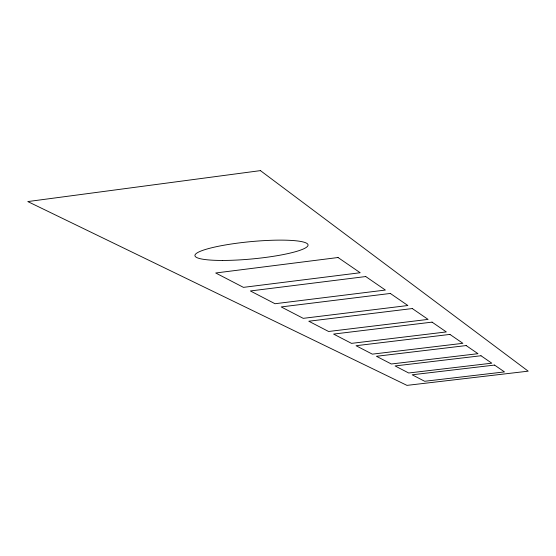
<?xml version="1.0" encoding="UTF-8"?>
<svg xmlns="http://www.w3.org/2000/svg" width="556" height="556" viewBox="0 0 556 556"><rect width="100%" height="100%" fill="white"/><g stroke="black" fill="none" stroke-linecap="round" stroke-linejoin="round"><path stroke-width="0.83" d="M260.43 170.622L27.8 201.571L406.971 385.377L528.2 371.165L260.43 170.622M338.034 257.518L215.7 272.989L243.445 287.362L360.191 272.739L338.034 257.518M365.73 276.547L250.381 290.962L275.025 303.729L385.384 290.058L365.73 276.547M390.319 293.45L281.211 306.933L303.235 318.345L407.875 305.515L390.319 293.45M412.295 308.552L308.788 321.222L328.596 331.487L428.078 319.394L412.295 308.552M432.061 322.132L333.6 334.08L351.517 343.365L446.322 331.932L432.061 322.132M449.929 334.413L356.048 345.714L372.325 354.144L462.877 343.316L449.929 334.413M466.164 345.568L376.454 356.285L391.306 363.985L477.972 353.685L466.164 345.568M480.975 355.75L395.087 365.938L408.695 372.993L491.789 363.179L480.975 355.75M494.541 365.077L412.163 374.793L424.673 381.277L504.48 371.908L494.541 365.077M222.49 260.444A56.782 8.674 -5.4 0 0 308.045 245.14A56.782 8.674 -5.4 0 0 224.033 245.203A56.782 8.674 -5.4 0 0 222.49 260.444"/></g></svg>
